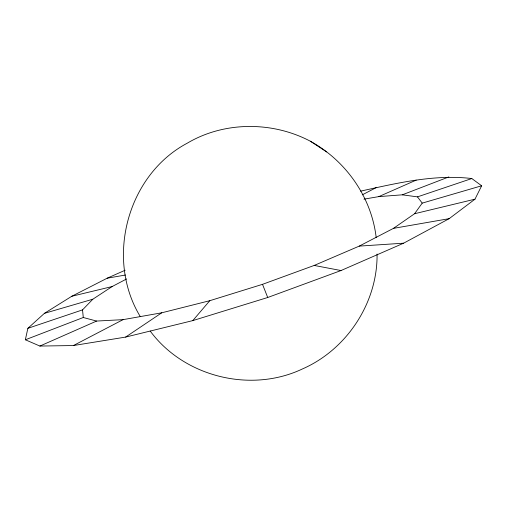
<?xml version="1.0" encoding="UTF-8"?>
<svg xmlns="http://www.w3.org/2000/svg" width="507" height="507" viewBox="0 0 507 507"><rect width="100%" height="100%" fill="white"/><g stroke="black" fill="none" stroke-linecap="round" stroke-linejoin="round"><path stroke-width="0.76" d="M360.585 191.145C396.873 183.16 434.48 174.11 471.808 178.54L481.65 185.784L474.977 199.181L449.164 218.663L403.623 243.189L341.008 270.542L267.715 297.501L192.793 320.608L125.622 337.085L73.42 345.54L39.888 346.059L25.35 339.779L27.86 328.327L44.407 313.345L71.804 296.259L107.186 278.197L125.153 270.225M25.35 339.779L83.281 317.502L96.584 321.058L123.049 319.651L161.739 312.8L209.79 300.695L262.512 284.332L314.188 265.44L359.248 246.11L393.47 228.359L414.574 213.726L422.217 203.123L481.65 185.784M192.793 320.608L209.79 300.695M27.86 328.327L82.54 309.878L92.813 299.225L112.123 286.55L126.674 278.926M125.622 337.085L161.739 312.8M73.42 345.54L123.049 319.651M362.252 194.865L376.745 187.305M39.888 346.059L96.584 321.058M363.963 199.156L378.786 196.615L416.196 180.118M378.786 196.615L402.285 194.827L448.86 176.918M402.285 194.827L417.489 196.868L471.808 178.54M44.407 313.345L92.813 299.225M71.804 296.259L112.123 286.55M414.574 213.726L474.977 199.181M107.186 278.197L125.489 275.016M393.47 228.359L449.164 218.663M359.248 246.11L403.623 243.189M314.188 265.44L341.008 270.542M376.194 237.644C371.517 197.122 345.913 160.763 310.328 141.212C272.462 121.236 224.316 121.224 187.273 143.177C127.2 174.985 105.095 258.716 140.217 316.476M310.328 141.212L326.685 151.935M150.199 331.039C184.047 376.935 250.883 393.369 302.33 368.995C346.87 349.577 377.69 302.698 377.069 254.032M417.489 196.868L422.217 203.123M262.512 284.332L267.715 297.501M82.54 309.878L83.281 317.502"/></g></svg>
